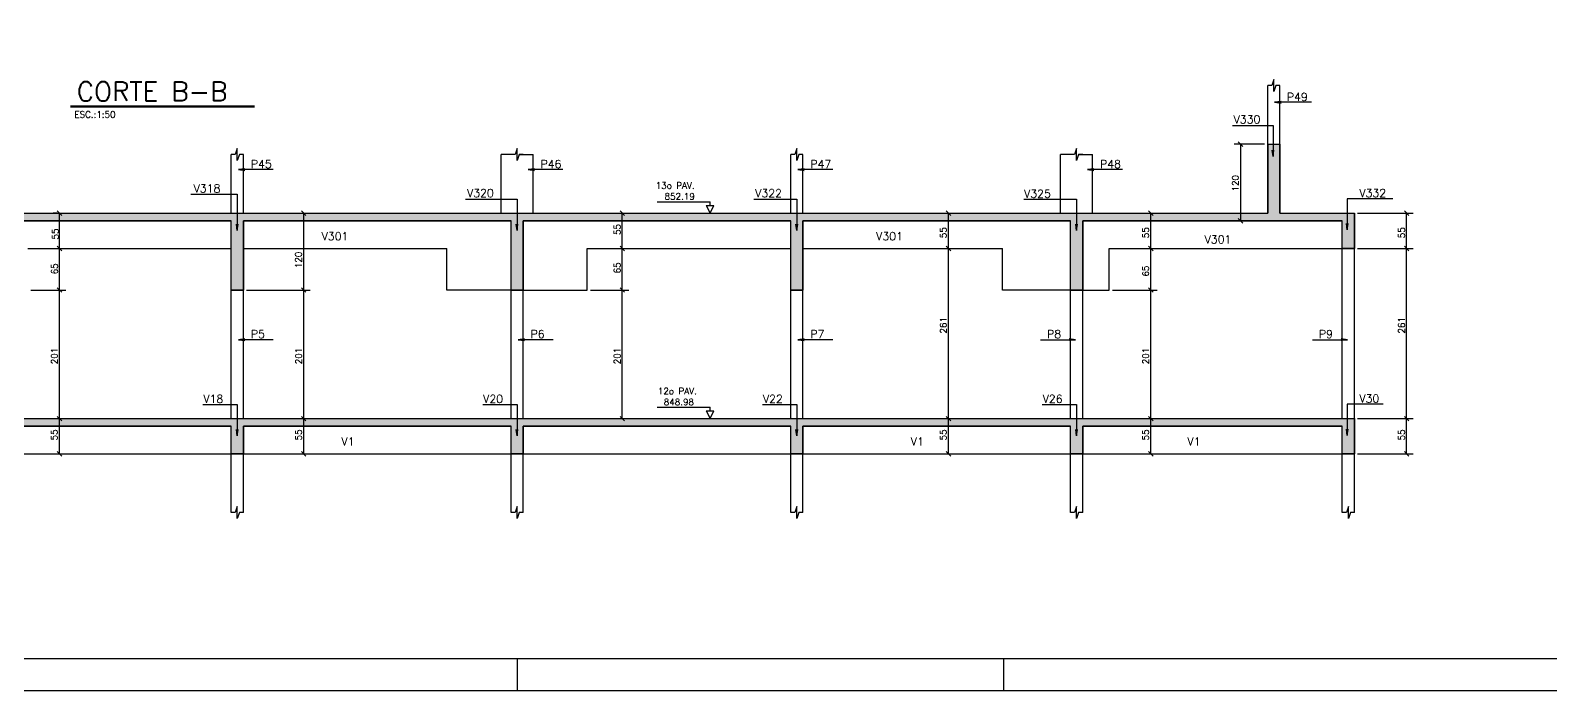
# Model space of a CAD drawing. Extents: x 515 to 6699, y 737 to 3707.
# Drawn here: x 2601 to 4975, y 737 to 1769 of the extents above; entities that cross this region are included whole.
import ezdxf

# ---------------------------------------------------------------- set-up
doc = ezdxf.new("R2010")
doc.units = 0
doc.header["$MEASUREMENT"] = 0
for name, color, linetype in [('1', 1, 'CONTINUOUS'), ('2', 2, 'CONTINUOUS'), ('3', 3, 'CONTINUOUS'), ('6', 6, 'CONTINUOUS'), ('8', 8, 'CONTINUOUS'), ('9', 9, 'CONTINUOUS')]:
    doc.layers.add(name, color=color, linetype=linetype)
doc.styles.get("Standard").update_dxf_attribs({"font": 'ROMANS.SHX'})

msp = doc.modelspace()

# ---------------------------------------------------------------- linework, layer by layer
at = {"layer": '1', "linetype": 'Continuous'}
msp.add_lwpolyline([(514.61858, 736.941975), (6698.852905, 736.941975), (6698.852905, 3706.941975), (514.61858, 3706.941975), (514.61858, 736.941975)], dxfattribs=at)
at = {"layer": '2', "linetype": 'Continuous'}
for p, q in [((4487.38429, 1594.511524), (4494.455358, 1587.440456)), ((2649.584995, 1479.440456), (2642.513927, 1486.511524)), ((3031.081913, 1479.440456), (3024.010845, 1486.511524)), ((3528.743978, 1479.440456), (3521.67291, 1486.511524)), ((4038.208589, 1479.440456), (4031.137521, 1486.511524)), ((4354.291658, 1479.440456), (4347.22059, 1486.511524)), ((4487.38429, 1474.511524), (4494.455358, 1467.440456)), ((4753.972655, 1479.440456), (4746.901587, 1486.511524)), ((2649.584995, 1424.440456), (2642.513927, 1431.511524)), ((2649.584995, 1424.440456), (2642.513927, 1431.511524)), ((3528.743978, 1424.440456), (3521.67291, 1431.511524)), ((3528.743978, 1424.440456), (3521.67291, 1431.511524)), ((4038.208589, 1424.440456), (4031.137521, 1431.511524)), ((4038.208589, 1424.440456), (4031.137521, 1431.511524)), ((4354.291658, 1424.440456), (4347.22059, 1431.511524)), ((4354.291658, 1424.440456), (4347.22059, 1431.511524)), ((4753.972655, 1424.440456), (4746.901587, 1431.511524)), ((4753.972655, 1424.440456), (4746.901587, 1431.511524)), ((2649.584995, 1359.440456), (2642.513927, 1366.511524)), ((2649.584995, 1359.440456), (2642.513927, 1366.511524)), ((3031.081913, 1359.440456), (3024.010845, 1366.511524)), ((3031.081913, 1359.440456), (3024.010845, 1366.511524)), ((3528.743978, 1359.440456), (3521.67291, 1366.511524)), ((3528.743978, 1359.440456), (3521.67291, 1366.511524)), ((4354.291658, 1359.440456), (4347.22059, 1366.511524)), ((4354.291658, 1359.440456), (4347.22059, 1366.511524)), ((2649.584995, 1158.440456), (2642.513927, 1165.511524)), ((2649.584995, 1158.440456), (2642.513927, 1165.511524)), ((3031.081913, 1158.440456), (3024.010845, 1165.511524)), ((3031.081913, 1158.440456), (3024.010845, 1165.511524)), ((3528.743978, 1158.440456), (3521.67291, 1165.511524)), ((4038.208589, 1158.440456), (4031.137521, 1165.511524)), ((4038.208589, 1158.440456), (4031.137521, 1165.511524)), ((4354.291658, 1158.440456), (4347.22059, 1165.511524)), ((4354.291658, 1158.440456), (4347.22059, 1165.511524)), ((4753.972655, 1158.440456), (4746.901587, 1165.511524)), ((4753.972655, 1158.440456), (4746.901587, 1165.511524)), ((2649.584995, 1103.440456), (2642.513927, 1110.511524)), ((3031.081913, 1103.440456), (3024.010845, 1110.511524)), ((4038.208589, 1103.440456), (4031.137521, 1110.511524)), ((4354.291658, 1103.440456), (4347.22059, 1110.511524)), ((4753.972655, 1103.440456), (4746.901587, 1110.511524))]:
    msp.add_line(p, q, dxfattribs=at)
at = {"layer": '3', "linetype": 'Continuous'}
for p, q in [((4533.3825, 1590.97599), (4533.3825, 1682.662501)), ((4552.3825, 1590.97599), (4552.3825, 1682.662501)), ((2914.3825, 1482.97599), (2914.3825, 1574.662501)), ((2933.3825, 1482.97599), (2933.3825, 1574.662501)), ((3335.8825, 1482.97599), (3335.8825, 1574.662501)), ((3385.8825, 1482.97599), (3385.8825, 1574.662501)), ((3788.3825, 1482.97599), (3788.3825, 1574.662501)), ((3807.3825, 1482.97599), (3807.3825, 1574.662501)), ((4209.8825, 1482.97599), (4209.8825, 1574.662501)), ((4259.8825, 1482.97599), (4259.8825, 1574.662501)), ((3579.843935, 1500.97599), (3662.4182, 1500.97599)), ((3662.4182, 1494.97599), (3662.4182, 1500.97599)), ((3656.4182, 1494.97599), (3662.4182, 1482.97599)), ((3656.4182, 1494.97599), (3668.4182, 1494.97599)), ((3662.4182, 1482.97599), (3668.4182, 1494.97599)), ((2596.3825, 1427.97599), (2914.3825, 1427.97599)), ((2933.3825, 1427.97599), (3251.3825, 1427.97599)), ((3251.3825, 1362.97599), (3251.3825, 1427.97599)), ((3470.3825, 1427.97599), (3788.3825, 1427.97599)), ((3470.3825, 1362.97599), (3470.3825, 1427.97599)), ((3807.3825, 1427.97599), (4118.8825, 1427.97599)), ((4118.8825, 1362.97599), (4118.8825, 1427.97599)), ((4285.8825, 1427.97599), (4649.8825, 1427.97599)), ((4285.8825, 1362.97599), (4285.8825, 1427.97599)), ((4649.8825, 1161.97599), (4649.8825, 1427.97599)), ((4668.8825, 1161.97599), (4668.8825, 1427.97599)), ((2914.3825, 1161.97599), (2914.3825, 1362.97599)), ((2933.3825, 1161.97599), (2933.3825, 1362.97599)), ((3351.3825, 1362.97599), (3251.3825, 1362.97599)), ((3351.3825, 1161.97599), (3351.3825, 1362.97599)), ((3370.3825, 1161.97599), (3370.3825, 1362.97599)), ((3370.3825, 1362.97599), (3470.3825, 1362.97599)), ((3788.3825, 1161.97599), (3788.3825, 1362.97599)), ((3807.3825, 1161.97599), (3807.3825, 1362.97599)), ((4225.3825, 1362.97599), (4118.8825, 1362.97599)), ((4225.3825, 1161.97599), (4225.3825, 1362.97599)), ((4244.3825, 1161.97599), (4244.3825, 1362.97599)), ((4244.3825, 1362.97599), (4285.8825, 1362.97599)), ((3579.843935, 1179.97599), (3662.4182, 1179.97599)), ((3656.4182, 1173.97599), (3662.4182, 1161.97599)), ((3656.4182, 1173.97599), (3668.4182, 1173.97599)), ((3662.4182, 1173.97599), (3662.4182, 1179.97599)), ((3662.4182, 1161.97599), (3668.4182, 1173.97599)), ((2496.3825, 1106.97599), (2914.3825, 1106.97599)), ((2914.3825, 1015.289479), (2914.3825, 1106.97599)), ((2933.3825, 1106.97599), (3351.3825, 1106.97599)), ((2933.3825, 1015.289479), (2933.3825, 1106.97599)), ((3351.3825, 1015.289479), (3351.3825, 1106.97599)), ((3370.3825, 1106.97599), (3788.3825, 1106.97599)), ((3370.3825, 1015.289479), (3370.3825, 1106.97599)), ((3788.3825, 1015.289479), (3788.3825, 1106.97599)), ((3807.3825, 1106.97599), (4225.3825, 1106.97599)), ((3807.3825, 1015.289479), (3807.3825, 1106.97599)), ((4225.3825, 1015.289479), (4225.3825, 1106.97599)), ((4244.3825, 1106.97599), (4649.8825, 1106.97599)), ((4244.3825, 1015.289479), (4244.3825, 1106.97599)), ((4649.8825, 1015.289479), (4649.8825, 1106.97599)), ((4668.8825, 1015.289479), (4668.8825, 1106.97599)), ((3361.113723, 786.94355), (3361.113723, 736.94405)), ((4120.625331, 786.94355), (4120.625331, 736.94405))]:
    msp.add_line(p, q, dxfattribs=at)
at = {"layer": '6', "linetype": 'Continuous'}
for p, q in [((2663.480889, 1650.862886), (2950.865828, 1650.862886)), ((2663.480889, 1649.064846), (2950.865828, 1649.064846)), ((4533.3825, 1590.97599), (4552.3825, 1590.97599)), ((4533.3825, 1590.97599), (4533.3825, 1482.97599)), ((4552.3825, 1482.97599), (4552.3825, 1590.97599)), ((1178.8825, 1482.97599), (4533.3825, 1482.97599)), ((4552.3825, 1482.97599), (4668.8825, 1482.97599)), ((4668.8825, 1427.97599), (4668.8825, 1482.97599)), ((2496.3825, 1470.97599), (2914.3825, 1470.97599)), ((2914.3825, 1362.97599), (2914.3825, 1470.97599)), ((2933.3825, 1362.97599), (2933.3825, 1470.97599)), ((2933.3825, 1470.97599), (3351.3825, 1470.97599)), ((3351.3825, 1362.97599), (3351.3825, 1470.97599)), ((3370.3825, 1362.97599), (3370.3825, 1470.97599)), ((3370.3825, 1470.97599), (3788.3825, 1470.97599)), ((3788.3825, 1362.97599), (3788.3825, 1470.97599)), ((3807.3825, 1362.97599), (3807.3825, 1470.97599)), ((3807.3825, 1470.97599), (4225.3825, 1470.97599)), ((4225.3825, 1362.97599), (4225.3825, 1470.97599)), ((4244.3825, 1362.97599), (4244.3825, 1470.97599)), ((4244.3825, 1470.97599), (4649.8825, 1470.97599)), ((4649.8825, 1427.97599), (4649.8825, 1470.97599)), ((4649.8825, 1427.97599), (4668.8825, 1427.97599)), ((2914.3825, 1362.97599), (2933.3825, 1362.97599)), ((3351.3825, 1362.97599), (3370.3825, 1362.97599)), ((3788.3825, 1362.97599), (3807.3825, 1362.97599)), ((4225.3825, 1362.97599), (4244.3825, 1362.97599)), ((1178.8825, 1161.97599), (4668.8825, 1161.97599)), ((2496.3825, 1149.97599), (2914.3825, 1149.97599)), ((2914.3825, 1106.97599), (2914.3825, 1149.97599)), ((2933.3825, 1106.97599), (2933.3825, 1149.97599)), ((2933.3825, 1149.97599), (3351.3825, 1149.97599)), ((3351.3825, 1106.97599), (3351.3825, 1149.97599)), ((3370.3825, 1106.97599), (3370.3825, 1149.97599)), ((3370.3825, 1149.97599), (3788.3825, 1149.97599)), ((3788.3825, 1106.97599), (3788.3825, 1149.97599)), ((3807.3825, 1106.97599), (3807.3825, 1149.97599)), ((3807.3825, 1149.97599), (4225.3825, 1149.97599)), ((4225.3825, 1106.97599), (4225.3825, 1149.97599)), ((4244.3825, 1106.97599), (4244.3825, 1149.97599)), ((4244.3825, 1149.97599), (4649.8825, 1149.97599)), ((4649.8825, 1106.97599), (4649.8825, 1149.97599)), ((4668.8825, 1106.97599), (4668.8825, 1161.97599)), ((2914.3825, 1106.97599), (2933.3825, 1106.97599)), ((3351.3825, 1106.97599), (3370.3825, 1106.97599)), ((3788.3825, 1106.97599), (3807.3825, 1106.97599)), ((4225.3825, 1106.97599), (4244.3825, 1106.97599)), ((4649.8825, 1106.97599), (4668.8825, 1106.97599))]:
    msp.add_line(p, q, dxfattribs=at)
msp.add_lwpolyline([(664.621047, 786.94355), (6648.857311, 786.94355), (6648.857311, 3656.942475), (664.621047, 3656.942475), (664.621047, 786.94355)], dxfattribs=at)
at = {"layer": '8', "linetype": 'Continuous'}
for points in [[(1178.8825, 1482.97599), (4533.3825, 1482.97599), (4533.3825, 1590.97599), (4552.3825, 1590.97599), (4552.3825, 1482.97599), (4668.8825, 1482.97599), (4668.8825, 1427.97599), (4649.8825, 1427.97599), (4649.8825, 1470.97599), (4244.3825, 1470.97599), (4244.3825, 1362.97599), (4225.3825, 1362.97599), (4225.3825, 1470.97599), (3807.3825, 1470.97599), (3807.3825, 1362.97599), (3788.3825, 1362.97599), (3788.3825, 1470.97599), (3370.3825, 1470.97599), (3370.3825, 1362.97599), (3351.3825, 1362.97599), (3351.3825, 1470.97599), (2933.3825, 1470.97599), (2933.3825, 1362.97599), (2914.3825, 1362.97599), (2914.3825, 1470.97599), (2496.3825, 1470.97599)], [(1178.8825, 1161.97599), (4668.8825, 1161.97599), (4668.8825, 1106.97599), (4649.8825, 1106.97599), (4649.8825, 1149.97599), (4244.3825, 1149.97599), (4244.3825, 1106.97599), (4225.3825, 1106.97599), (4225.3825, 1149.97599), (3807.3825, 1149.97599), (3807.3825, 1106.97599), (3788.3825, 1106.97599), (3788.3825, 1149.97599), (3370.3825, 1149.97599), (3370.3825, 1106.97599), (3351.3825, 1106.97599), (3351.3825, 1149.97599), (2933.3825, 1149.97599), (2933.3825, 1106.97599), (2914.3825, 1106.97599), (2914.3825, 1149.97599), (2496.3825, 1149.97599)]]:
    msp.add_lwpolyline(points, dxfattribs=at)
for points in [[(4552.3825, 1590.97599), (4533.3825, 1482.97599), (4533.3825, 1590.97599)], [(4552.3825, 1482.97599), (4533.3825, 1482.97599), (4552.3825, 1590.97599)], [(1178.8825, 1482.97599), (4533.3825, 1482.97599), (1197.8825, 1470.97599)], [(4533.3825, 1482.97599), (1603.3825, 1470.97599), (1197.8825, 1470.97599)], [(1603.3825, 1470.97599), (4533.3825, 1482.97599), (1622.3825, 1470.97599)], [(4533.3825, 1482.97599), (2040.3825, 1470.97599), (1622.3825, 1470.97599)], [(2040.3825, 1470.97599), (4533.3825, 1482.97599), (2059.3825, 1470.97599)], [(4533.3825, 1482.97599), (2477.3825, 1470.97599), (2059.3825, 1470.97599)], [(2477.3825, 1470.97599), (4533.3825, 1482.97599), (2496.3825, 1470.97599)], [(4533.3825, 1482.97599), (2914.3825, 1470.97599), (2496.3825, 1470.97599)], [(2914.3825, 1470.97599), (4533.3825, 1482.97599), (2933.3825, 1470.97599)], [(4533.3825, 1482.97599), (3351.3825, 1470.97599), (2933.3825, 1470.97599)], [(3351.3825, 1470.97599), (4533.3825, 1482.97599), (3370.3825, 1470.97599)], [(4533.3825, 1482.97599), (3788.3825, 1470.97599), (3370.3825, 1470.97599)], [(3788.3825, 1470.97599), (4533.3825, 1482.97599), (3807.3825, 1470.97599)], [(4533.3825, 1482.97599), (4225.3825, 1470.97599), (3807.3825, 1470.97599)], [(4225.3825, 1470.97599), (4533.3825, 1482.97599), (4244.3825, 1470.97599)], [(4533.3825, 1482.97599), (4649.8825, 1470.97599), (4244.3825, 1470.97599)], [(4552.3825, 1482.97599), (4649.8825, 1470.97599), (4533.3825, 1482.97599)], [(4668.8825, 1482.97599), (4649.8825, 1470.97599), (4552.3825, 1482.97599)], [(4668.8825, 1482.97599), (4649.8825, 1427.97599), (4649.8825, 1470.97599)], [(4668.8825, 1427.97599), (4649.8825, 1427.97599), (4668.8825, 1482.97599)], [(2933.3825, 1362.97599), (2914.3825, 1362.97599), (2933.3825, 1470.97599)], [(2914.3825, 1362.97599), (2914.3825, 1470.97599), (2933.3825, 1470.97599)], [(3370.3825, 1362.97599), (3351.3825, 1362.97599), (3370.3825, 1470.97599)], [(3351.3825, 1362.97599), (3351.3825, 1470.97599), (3370.3825, 1470.97599)], [(3807.3825, 1362.97599), (3788.3825, 1362.97599), (3807.3825, 1470.97599)], [(3788.3825, 1362.97599), (3788.3825, 1470.97599), (3807.3825, 1470.97599)], [(4244.3825, 1362.97599), (4225.3825, 1362.97599), (4244.3825, 1470.97599)], [(4225.3825, 1362.97599), (4225.3825, 1470.97599), (4244.3825, 1470.97599)], [(1178.8825, 1161.97599), (4668.8825, 1161.97599), (1197.8825, 1149.97599)], [(4668.8825, 1161.97599), (1603.3825, 1149.97599), (1197.8825, 1149.97599)], [(1603.3825, 1149.97599), (4668.8825, 1161.97599), (1622.3825, 1149.97599)], [(4668.8825, 1161.97599), (2040.3825, 1149.97599), (1622.3825, 1149.97599)], [(2040.3825, 1149.97599), (4668.8825, 1161.97599), (2059.3825, 1149.97599)], [(4668.8825, 1161.97599), (2477.3825, 1149.97599), (2059.3825, 1149.97599)], [(2477.3825, 1149.97599), (4668.8825, 1161.97599), (2496.3825, 1149.97599)], [(4668.8825, 1161.97599), (2914.3825, 1149.97599), (2496.3825, 1149.97599)], [(2914.3825, 1149.97599), (4668.8825, 1161.97599), (2933.3825, 1149.97599)], [(2933.3825, 1106.97599), (2914.3825, 1106.97599), (2933.3825, 1149.97599)], [(2914.3825, 1106.97599), (2914.3825, 1149.97599), (2933.3825, 1149.97599)], [(4668.8825, 1161.97599), (3351.3825, 1149.97599), (2933.3825, 1149.97599)], [(3351.3825, 1149.97599), (4668.8825, 1161.97599), (3370.3825, 1149.97599)], [(3370.3825, 1106.97599), (3351.3825, 1106.97599), (3370.3825, 1149.97599)], [(3351.3825, 1106.97599), (3351.3825, 1149.97599), (3370.3825, 1149.97599)], [(4668.8825, 1161.97599), (3788.3825, 1149.97599), (3370.3825, 1149.97599)], [(3788.3825, 1149.97599), (4668.8825, 1161.97599), (3807.3825, 1149.97599)], [(3807.3825, 1106.97599), (3788.3825, 1106.97599), (3807.3825, 1149.97599)], [(3788.3825, 1106.97599), (3788.3825, 1149.97599), (3807.3825, 1149.97599)], [(4668.8825, 1161.97599), (4225.3825, 1149.97599), (3807.3825, 1149.97599)], [(4225.3825, 1149.97599), (4668.8825, 1161.97599), (4244.3825, 1149.97599)], [(4244.3825, 1106.97599), (4225.3825, 1106.97599), (4244.3825, 1149.97599)], [(4225.3825, 1106.97599), (4225.3825, 1149.97599), (4244.3825, 1149.97599)], [(4668.8825, 1161.97599), (4649.8825, 1149.97599), (4244.3825, 1149.97599)], [(4649.8825, 1149.97599), (4668.8825, 1161.97599), (4649.8825, 1106.97599)], [(4668.8825, 1161.97599), (4668.8825, 1106.97599), (4649.8825, 1106.97599)]]:
    msp.add_solid(points, dxfattribs=at)
at = {"layer": '9', "linetype": 'Continuous'}
for p, q in [((3357.715827, 1574.662501), (3335.8825, 1574.662501)), ((3364.049155, 1574.662501), (3385.8825, 1574.662501)), ((4231.715827, 1574.662501), (4209.8825, 1574.662501)), ((4238.049155, 1574.662501), (4259.8825, 1574.662501)), ((4528.3825, 1590.97599), (4480.919824, 1590.97599)), ((4490.919824, 1590.97599), (4490.919824, 1470.97599)), ((2642.881108, 1482.97599), (2636.049461, 1482.97599)), ((2646.049461, 1427.97599), (2646.049461, 1482.97599)), ((3027.546379, 1362.97599), (3027.546379, 1482.97599)), ((3525.208444, 1427.97599), (3525.208444, 1482.97599)), ((4034.673055, 1427.97599), (4034.673055, 1482.97599)), ((4348.182344, 1482.97599), (4360.756124, 1482.97599)), ((4350.756124, 1427.97599), (4350.756124, 1482.97599)), ((4673.8825, 1482.97599), (4760.437121, 1482.97599)), ((4750.437121, 1427.97599), (4750.437121, 1482.97599)), ((4500.284481, 1470.97599), (4480.919824, 1470.97599)), ((2636.396281, 1427.97599), (2656.049461, 1427.97599)), ((2646.049461, 1362.97599), (2646.049461, 1427.97599)), ((3525.208444, 1362.97599), (3525.208444, 1427.97599)), ((4034.673055, 1161.97599), (4034.673055, 1427.97599)), ((4350.756124, 1362.97599), (4350.756124, 1427.97599)), ((4351.074777, 1427.97599), (4360.756124, 1427.97599)), ((4673.8825, 1427.97599), (4760.437121, 1427.97599)), ((4750.437121, 1161.97599), (4750.437121, 1427.97599)), ((2601.3825, 1362.97599), (2656.049461, 1362.97599)), ((2646.049461, 1161.97599), (2646.049461, 1362.97599)), ((2938.3825, 1362.97599), (3037.546379, 1362.97599)), ((3027.546379, 1161.97599), (3027.546379, 1362.97599)), ((3475.3825, 1362.97599), (3535.208444, 1362.97599)), ((3525.208444, 1161.97599), (3525.208444, 1362.97599)), ((4290.8825, 1362.97599), (4360.756124, 1362.97599)), ((4350.756124, 1161.97599), (4350.756124, 1362.97599)), ((2639.449026, 1161.97599), (2656.049461, 1161.97599)), ((2646.049461, 1106.97599), (2646.049461, 1161.97599)), ((3027.546379, 1106.97599), (3027.546379, 1161.97599)), ((4034.673055, 1106.97599), (4034.673055, 1161.97599)), ((4332.16294, 1161.97599), (4360.756124, 1161.97599)), ((4350.756124, 1106.97599), (4350.756124, 1161.97599)), ((4673.8825, 1161.97599), (4760.437121, 1161.97599)), ((4750.437121, 1106.97599), (4750.437121, 1161.97599)), ((2635.175182, 1106.97599), (2656.049461, 1106.97599)), ((4333.637514, 1106.97599), (4360.756124, 1106.97599)), ((4673.8825, 1106.97599), (4760.437121, 1106.97599))]:
    msp.add_line(p, q, dxfattribs=at)
for points in [[(4552.3825, 1682.662501), (4546.049155, 1682.662501), (4542.8825, 1673.162501), (4542.8825, 1692.1625), (4539.715827, 1682.662501), (4533.3825, 1682.662501)], [(4601.901521, 1656.408127), (4544.249774, 1656.408127), (4554.164222, 1657.713389), (4544.249774, 1656.408127), (4554.164222, 1655.102865)], [(4478.552936, 1620.107634), (4541.758691, 1620.107634), (4541.758691, 1571.431738), (4540.453429, 1581.346187), (4541.758691, 1571.431738), (4543.063953, 1581.346187)], [(2933.3825, 1574.662501), (2927.049155, 1574.662501), (2923.8825, 1565.162501), (2923.8825, 1584.1625), (2920.715827, 1574.662501), (2914.3825, 1574.662501)], [(3370.3825, 1574.662501), (3364.049155, 1574.662501), (3360.8825, 1565.162501), (3360.8825, 1584.1625), (3357.715827, 1574.662501), (3351.3825, 1574.662501)], [(3807.3825, 1574.662501), (3801.049155, 1574.662501), (3797.8825, 1565.162501), (3797.8825, 1584.1625), (3794.715827, 1574.662501), (3788.3825, 1574.662501)], [(4244.3825, 1574.662501), (4238.049155, 1574.662501), (4234.8825, 1565.162501), (4234.8825, 1584.1625), (4231.715827, 1574.662501), (4225.3825, 1574.662501)], [(2980.048767, 1551.092007), (2925.450267, 1551.092007), (2935.364716, 1552.397269), (2925.450267, 1551.092007), (2935.364716, 1549.786745)], [(3432.548767, 1551.092007), (3377.950267, 1551.092007), (3387.864716, 1552.397269), (3377.950267, 1551.092007), (3387.864716, 1549.786745)], [(3854.048767, 1551.092007), (3799.450267, 1551.092007), (3809.364716, 1552.397269), (3799.450267, 1551.092007), (3809.364716, 1549.786745)], [(4306.548767, 1551.092007), (4251.950267, 1551.092007), (4261.864716, 1552.397269), (4251.950267, 1551.092007), (4261.864716, 1549.786745)], [(2851.135522, 1512.770258), (2923.859519, 1512.770258), (2923.859519, 1456.182682), (2922.554257, 1466.09713), (2923.859519, 1456.182682), (2925.164781, 1466.09713)], [(3280.116519, 1504.858578), (3360.859519, 1504.858578), (3360.859519, 1456.182682), (3359.554257, 1466.09713), (3360.859519, 1456.182682), (3362.164781, 1466.09713)], [(3730.858157, 1504.858578), (3797.859519, 1504.858578), (3797.859519, 1456.182682), (3796.554257, 1466.09713), (3797.859519, 1456.182682), (3799.164781, 1466.09713)], [(4152.215909, 1504.858578), (4234.859519, 1504.858578), (4234.859519, 1456.182682), (4233.554257, 1466.09713), (4234.859519, 1456.182682), (4236.164781, 1466.09713)], [(4729.022727, 1505.475834), (4657.662632, 1505.475834), (4657.662632, 1456.799938), (4656.35737, 1466.714386), (4657.662632, 1456.799938), (4658.967894, 1466.714386)], [(2980.048767, 1285.358604), (2925.450267, 1285.358604), (2935.364716, 1286.663866), (2925.450267, 1285.358604), (2935.364716, 1284.053343)], [(3417.048767, 1285.358604), (3362.450267, 1285.358604), (3372.364716, 1286.663866), (3362.450267, 1285.358604), (3372.364716, 1284.053343)], [(3854.048767, 1285.358604), (3799.450267, 1285.358604), (3809.364716, 1286.663866), (3799.450267, 1285.358604), (3809.364716, 1284.053343)], [(4178.716233, 1285.358604), (4233.314733, 1285.358604), (4223.400284, 1286.663866), (4233.314733, 1285.358604), (4223.400284, 1284.053343)], [(4603.216233, 1285.358604), (4657.814733, 1285.358604), (4647.900284, 1286.663866), (4657.814733, 1285.358604), (4647.900284, 1284.053343)], [(2870.119104, 1183.858578), (2923.859519, 1183.858578), (2923.859519, 1135.182682), (2922.554257, 1145.09713), (2923.859519, 1135.182682), (2925.164781, 1145.09713)], [(3307.119104, 1183.858578), (3360.859519, 1183.858578), (3360.859519, 1135.182682), (3359.554257, 1145.09713), (3360.859519, 1135.182682), (3362.164781, 1145.09713)], [(3744.119104, 1183.858578), (3797.859519, 1183.858578), (3797.859519, 1135.182682), (3796.554257, 1145.09713), (3797.859519, 1135.182682), (3799.164781, 1145.09713)], [(4181.119104, 1183.858578), (4234.859519, 1183.858578), (4234.859519, 1135.182682), (4233.554257, 1145.09713), (4234.859519, 1135.182682), (4236.164781, 1145.09713)], [(4713.779907, 1184.475834), (4657.662632, 1184.475834), (4657.662632, 1135.799938), (4656.35737, 1145.714386), (4657.662632, 1135.799938), (4658.967894, 1145.714386)], [(2933.3825, 1015.289479), (2927.049155, 1015.289479), (2923.8825, 1005.789479), (2923.8825, 1024.789478), (2920.715827, 1015.289479), (2914.3825, 1015.289479)], [(3370.3825, 1015.289479), (3364.049155, 1015.289479), (3360.8825, 1005.789479), (3360.8825, 1024.789478), (3357.715827, 1015.289479), (3351.3825, 1015.289479)], [(3807.3825, 1015.289479), (3801.049155, 1015.289479), (3797.8825, 1005.789479), (3797.8825, 1024.789478), (3794.715827, 1015.289479), (3788.3825, 1015.289479)], [(4244.3825, 1015.289479), (4238.049155, 1015.289479), (4234.8825, 1005.789479), (4234.8825, 1024.789478), (4231.715827, 1015.289479), (4225.3825, 1015.289479)], [(4668.8825, 1015.289479), (4662.549155, 1015.289479), (4659.3825, 1005.789479), (4659.3825, 1024.789478), (4656.215827, 1015.289479), (4649.8825, 1015.289479)]]:
    msp.add_lwpolyline(points, dxfattribs=at)

# ---------------------------------------------------------------- texts
at = {"layer": '2', "linetype": 'Continuous'}
msp.add_text('ESC.:1:50', height=10, dxfattribs=at).set_placement((2669.419527, 1632.281627))
for s, p in [('120', (4487.919824, 1516.97599)), ('55', (2644.68492, 1441.873256)), ('55', (3522.208444, 1448.97599)), ('55', (4031.673055, 1443.97599)), ('55', (4347.756124, 1443.97599)), ('55', (4747.437121, 1443.97599)), ('65', (2643.283098, 1387.480546)), ('120', (3024.400248, 1397.170878)), ('65', (3522.208444, 1388.97599)), ('65', (4347.756124, 1383.97599)), ('261', (4031.673055, 1294.97599)), ('261', (4747.437121, 1294.97599)), ('201', (2643.049461, 1246.97599)), ('201', (3024.546379, 1246.97599)), ('201', (3522.208444, 1246.97599)), ('201', (4347.756124, 1246.97599)), ('55', (2643.049461, 1127.97599)), ('55', (3024.546379, 1127.97599)), ('55', (4031.673055, 1127.97599)), ('55', (4347.756124, 1127.97599)), ('55', (4747.437121, 1127.97599))]:
    msp.add_text(s, height=10, rotation=90, dxfattribs=at).set_placement(p)
at = {"layer": '3', "linetype": 'Continuous'}
for s, height, p in [('P49', 12.5, (4563.27776, 1658.432165)), ('V330', 12.5, (4480.157618, 1623.320521)), ('P45', 12.5, (2944.993606, 1553.631399)), ('P46', 12.5, (3397.493606, 1553.631399)), ('P47', 12.5, (3818.993606, 1553.631399)), ('P48', 12.5, (4271.493606, 1553.631399)), ('V318', 12.5, (2855.642519, 1515.446102)), ('V320', 12.5, (3282.684186, 1508.219475)), ('13o PAV.', 10, (3577.396313, 1521.2906)), ('V322', 12.5, (3732.864417, 1507.963512)), ('V325', 12.5, (4152.871142, 1507.303089)), ('V332', 12.5, (4676.592377, 1508.151678)), ('852.19', 10, (3591.285671, 1504.222947)), ('V301', 12.5, (3055.575991, 1440.784487)), ('V301', 12.5, (3921.76635, 1440.784487)), ('V301', 12.5, (4434.881704, 1435.784487)), ('P5', 12.5, (2944.993606, 1287.897996)), ('P6', 12.5, (3381.993606, 1287.897996)), ('P7', 12.5, (3818.993606, 1287.897996)), ('P8', 12.5, (4188.771394, 1287.897996)), ('P9', 12.5, (4613.271394, 1287.897996)), ('V18', 12.5, (2870.878945, 1186.534422)), ('V20', 12.5, (3307.878945, 1186.534422)), ('12o PAV.', 10, (3580.819104, 1199.981128)), ('848.98', 10, (3590.040211, 1182.986649)), ('V22', 12.5, (3744.878945, 1186.534422)), ('V26', 12.5, (4181.878945, 1186.534422)), ('V30', 12.5, (4676.592377, 1187.151678)), ('V1', 12.5, (3086.574798, 1119.784487)), ('V1', 12.5, (3975.885002, 1119.784487)), ('V1', 12.5, (4408.058557, 1119.784487))]:
    msp.add_text(s, height=height, dxfattribs=at).set_placement(p)
at = {"layer": '6', "linetype": 'Continuous'}
msp.add_text('CORTE B-B', height=30, dxfattribs=at).set_placement((2672.995436, 1658.386975))

doc.saveas('drawing.dxf')
